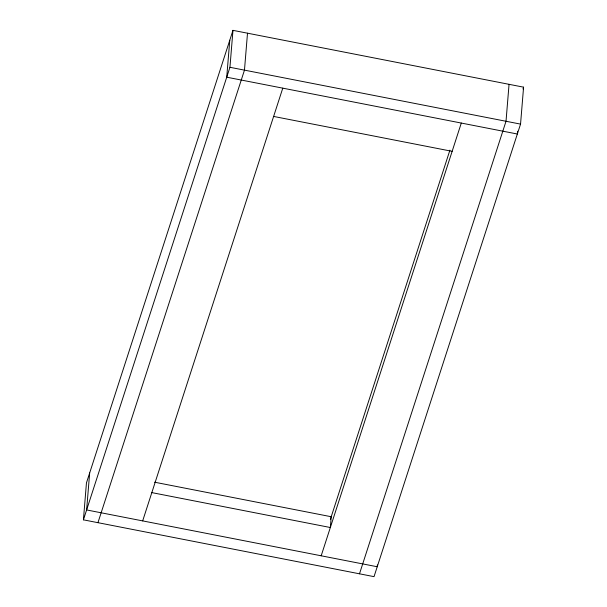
<?xml version="1.0" encoding="UTF-8"?>
<svg xmlns="http://www.w3.org/2000/svg" width="607" height="607" viewBox="0 0 607 607"><rect width="100%" height="100%" fill="white"/><g stroke="black" fill="none" stroke-linecap="round" stroke-linejoin="round"><path stroke-width="0.91" d="M83.417 519.835L86.452 482.891L232.974 30.35L523.583 87.165L520.548 124.109L374.026 576.65L83.417 519.835L229.939 67.294L232.974 30.35M89.661 472.99L86.619 509.941L377.228 566.748L377.379 564.905M229.772 40.252L226.73 77.195L517.339 134.01L517.566 131.241M247.504 33.188L244.469 70.139L97.947 522.68M509.053 84.32L506.018 121.271L359.496 573.812M142.668 520.897L282.779 88.152M330.367 519.387L449.924 150.141M321.186 555.792L461.297 123.054M522.999 88.963L523.583 87.165M229.939 67.294L520.548 124.109M273.62 116.438L452.139 151.333M154.573 482.201L331.225 516.732L330.345 527.513L151.826 492.611"/></g></svg>
